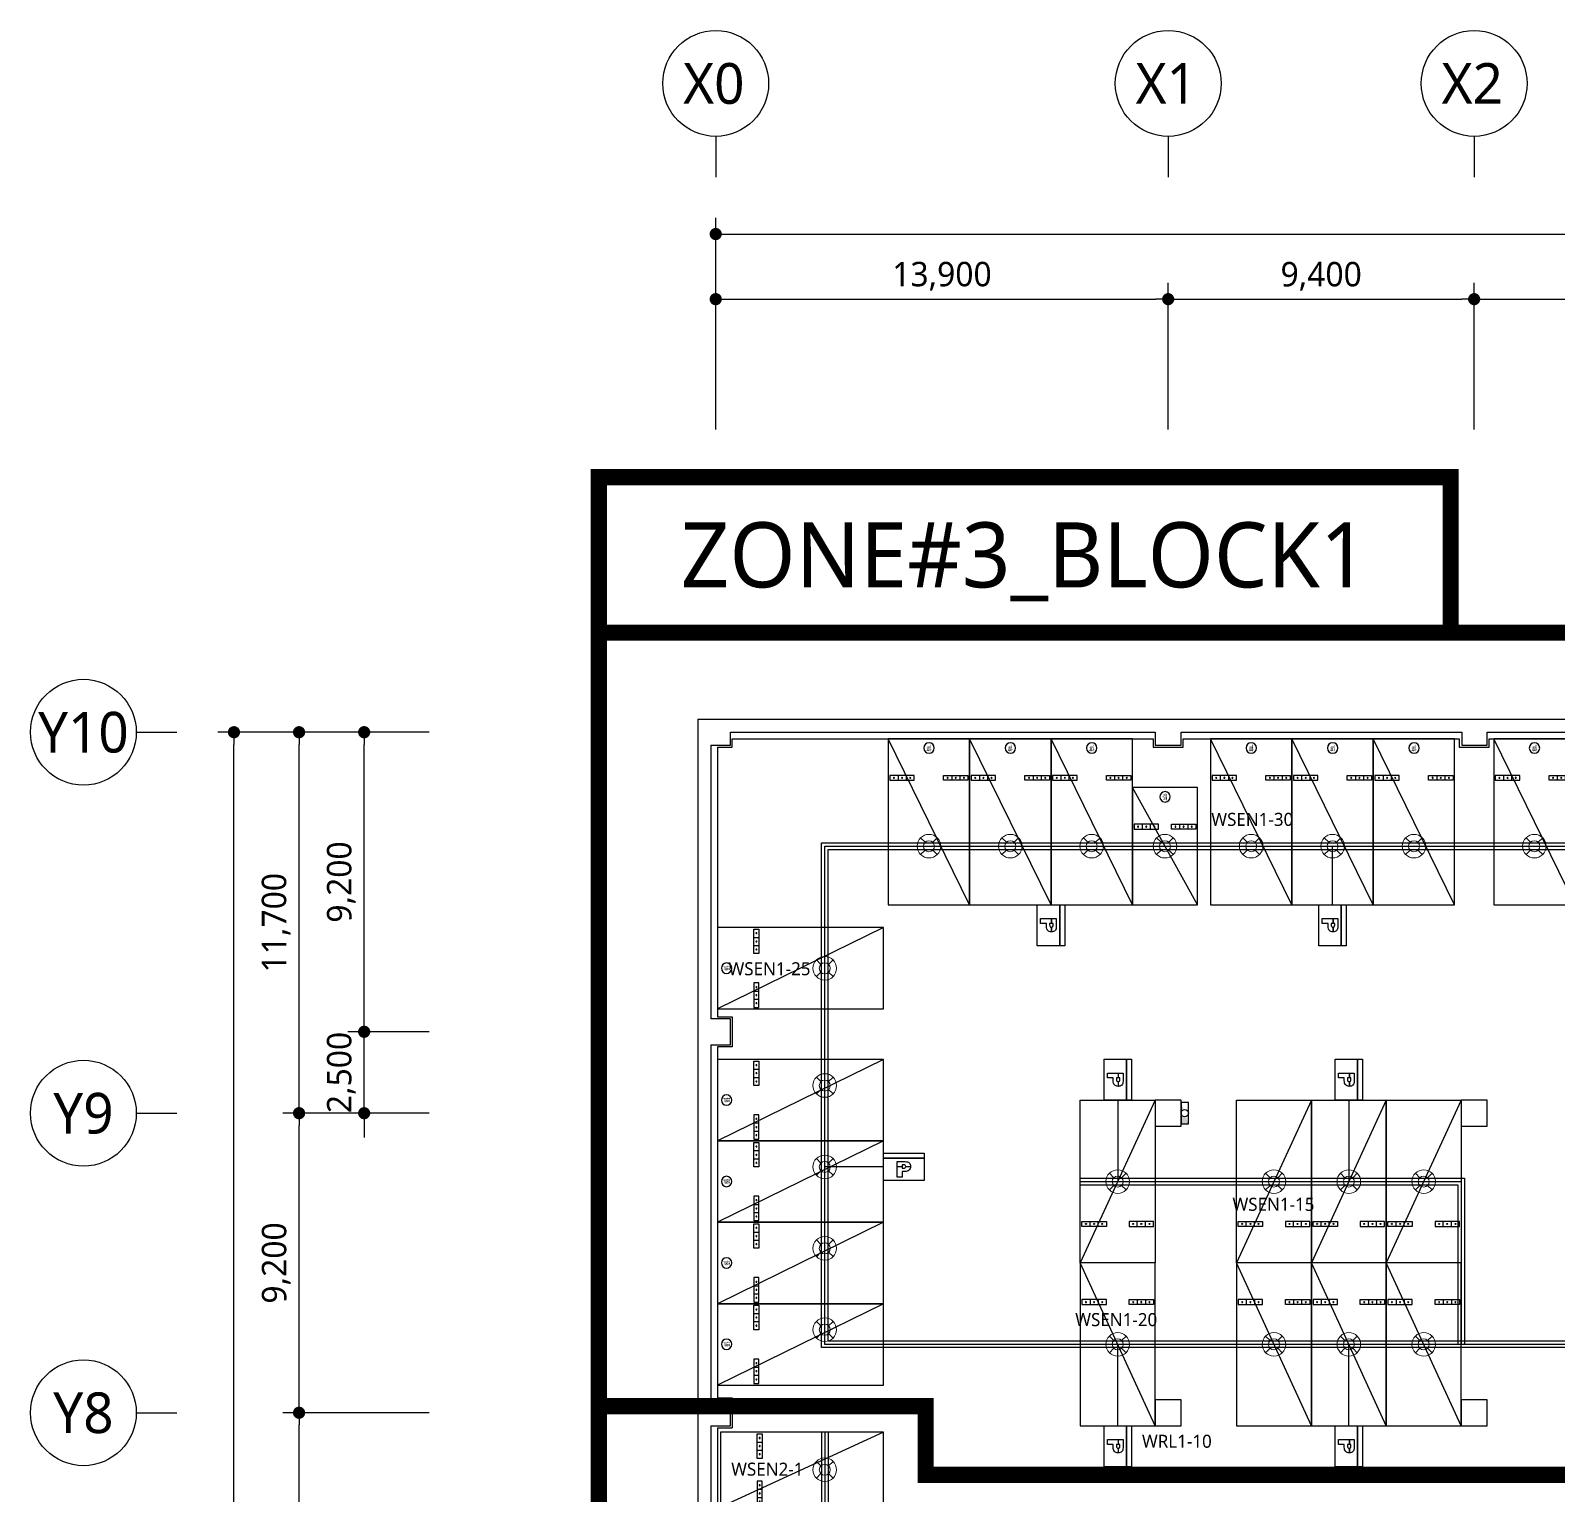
# Model space of a CAD drawing. Header units: millimetres. Extents: x -38475 to 94728, y -31127 to 90245.
# Drawn here: x -38475 to 8404, y 45316 to 90245 of the extents above; entities that cross this region are included whole.
import ezdxf
from ezdxf.enums import TextEntityAlignment as Align

# ---------------------------------------------------------------- set-up
doc = ezdxf.new("R2010")
doc.units = ezdxf.units.MM
doc.linetypes.add('AUDIT_D_080121100638-0', pattern=[0])
doc.linetypes.add('HIDDEN', pattern=[9.524999999999995, 6.349999999999998, -3.174999999999998])
for name, color, linetype in [('e-plan', 9, 'Continuous'), ('E-TEXT', 6, 'Continuous'), ('구역', 5, 'Continuous'), ('레이스웨이', 3, 'Continuous'), ('만공차등', 6, 'Continuous'), ('유도배선', 6, 'Continuous')]:
    doc.layers.add(name, color=color, linetype=linetype)
doc.layers.add('초음파센서', color=1, linetype='AUDIT_D_080121100638-0', lineweight=13)
doc.styles.add('1', font='malgun_0.ttf')
doc.styles.add('USUN', font='malgun_0.ttf')
doc.styles.add('xr_plan$0$신화문자', font='malgun_0.ttf', dxfattribs={"width": 0.9})

# ---------------------------------------------------------------- blocks, each defined once
blk = doc.blocks.new('_Dot')
at = {"layer": 'e-plan', "linetype": 'ByBlock', "lineweight": -2}
blk.add_line((-0.5, 0), (-1, 0), dxfattribs=at)
at = {"layer": 'e-plan', "linetype": 'ByBlock', "const_width": 0.5}
blk.add_lwpolyline([(-0.25, 0, 1), (0.25, 0, 1)], format="xyb", close=True, dxfattribs=at)
blk = doc.blocks.new('xr_plan$0$직각주차')
at = {"layer": 'e-plan'}
for p, q in [((2300, 5000), (0, 0)), ((0, 0), (0, 5000)), ((0, 5000), (2300, 5000)), ((2300, 5000), (2300, 0)), ((300.0000000102318, 1125.000000008026), (300.0000000102318, 1275.0000000113)), ((550.0000000156887, 1125.000000008026), (550.0000000156887, 1275.0000000113)), ((1750.000000041882, 1125.000000008026), (1750.000000041882, 1275.0000000113)), ((2000.000000047339, 1125.000000008026), (2000.000000047339, 1275.0000000113)), ((2300, 0), (0, 0))]:
    blk.add_line(p, q, dxfattribs=at)
for points in [[(800.0000000211458, 1275.0000000113), (800.0000000211458, 1125.000000008026), (50.00000000477485, 1125.000000008026), (50.00000000477485, 1275.0000000113)], [(2250.000000052796, 1125.000000008026), (2250.000000052796, 1275.0000000113), (1500.000000036425, 1275.0000000113), (1500.000000036425, 1125.000000008026)]]:
    blk.add_lwpolyline(points, close=True, dxfattribs=at)
for centre in [(175.0000000075033, 1200.000000009663), (425.0000000129602, 1200.000000009663), (675.0000000184173, 1200.000000009663), (1625.000000039154, 1200.000000009663), (1875.000000044611, 1200.000000009663), (2125.000000050068, 1200.000000009663)]:
    blk.add_circle(centre, 15.00000000032741, dxfattribs=at)
blk = doc.blocks.new('xr_plan$0$확장형주차')
at = {"layer": 'e-plan', "linetype": 'Continuous'}
blk.add_line((2500, 5100), (0, 0), dxfattribs=at)
at = {"layer": 'e-plan'}
for p, q in [((0, 0), (0, 5100)), ((0, 5100), (2500, 5100)), ((2500, 5100), (2500, 0)), ((300.0000000102318, 1125.000000008026), (300.0000000102318, 1275.0000000113)), ((550.0000000156887, 1125.000000008026), (550.0000000156887, 1275.0000000113)), ((1950.000000041882, 1125.000000008026), (1950.000000041882, 1275.0000000113)), ((2200.000000047339, 1125.000000008026), (2200.000000047339, 1275.0000000113)), ((2500, 0), (0, 0))]:
    blk.add_line(p, q, dxfattribs=at)
for points in [[(800.0000000211458, 1275.0000000113), (800.0000000211458, 1125.000000008026), (50.00000000477485, 1125.000000008026), (50.00000000477485, 1275.0000000113)], [(2450.000000052796, 1125.000000008026), (2450.000000052796, 1275.0000000113), (1700.000000036425, 1275.0000000113), (1700.000000036425, 1125.000000008026)]]:
    blk.add_lwpolyline(points, close=True, dxfattribs=at)
for centre, radius in [((175.0000000075033, 1200.000000009663), 15.00000000032741), ((425.0000000129602, 1200.000000009663), 15.00000000032741), ((675.0000000184173, 1200.000000009663), 15.00000000032741), ((1825.000000039153, 1200.000000009663), 15.00000000032741), ((2075.000000044611, 1200.000000009663), 15.00000000032741), ((2325.000000050068, 1200.000000009663), 15.00000000032741), ((1252.743302494912, 284.6067593291877), 160)]:
    blk.add_circle(centre, radius, dxfattribs=at)
at = {"layer": 'e-plan', "style": 'xr_plan$0$신화문자', "width": 0.8}
blk.add_text('확', height=160, dxfattribs=at).set_placement((1252.743302494912, 284.6067593291877), align=Align.MIDDLE_CENTER)
blk = doc.blocks.new('xr_plan$0$경형직각주차')
at = {"layer": 'e-plan', "linetype": 'Continuous'}
blk.add_line((2000, 3600), (0, 0), dxfattribs=at)
at = {"layer": 'e-plan'}
for p, q in [((0, 0), (0, 3600)), ((0, 3600), (2000, 3600)), ((2000, 3600), (2000, 0)), ((300.0000000102318, 1125.000000008026), (300.0000000102318, 1275.0000000113)), ((550.0000000156887, 1125.000000008026), (550.0000000156887, 1275.0000000113)), ((1450.000000041882, 1125.000000008026), (1450.000000041882, 1275.0000000113)), ((1700.000000047339, 1125.000000008026), (1700.000000047339, 1275.0000000113)), ((2000, 0), (0, 0))]:
    blk.add_line(p, q, dxfattribs=at)
for points in [[(800.0000000211458, 1275.0000000113), (800.0000000211458, 1125.000000008026), (50.00000000477485, 1125.000000008026), (50.00000000477485, 1275.0000000113)], [(1950.000000052796, 1125.000000008026), (1950.000000052796, 1275.0000000113), (1200.000000036425, 1275.0000000113), (1200.000000036425, 1125.000000008026)]]:
    blk.add_lwpolyline(points, close=True, dxfattribs=at)
for centre, radius in [((175.0000000075033, 1200.000000009663), 15.00000000032741), ((425.0000000129602, 1200.000000009663), 15.00000000032741), ((675.0000000184173, 1200.000000009663), 15.00000000032741), ((1325.000000039153, 1200.000000009663), 15.00000000032741), ((1575.00000004461, 1200.000000009663), 15.00000000032741), ((1825.000000050067, 1200.000000009663), 15.00000000032741), ((1002.743302494912, 284.6067593291877), 160)]:
    blk.add_circle(centre, radius, dxfattribs=at)
at = {"layer": 'e-plan', "style": 'xr_plan$0$신화문자', "width": 0.8}
blk.add_text('경', height=160, dxfattribs=at).set_placement((1002.743302494912, 284.6067593291877), align=Align.MIDDLE_CENTER)
blk = doc.blocks.new('주열')
at = {"layer": 'e-plan'}
blk.add_line((0, -6.5), (0, -11.5), dxfattribs=at)
blk.add_circle((0, 0), 6.5, dxfattribs=at)
at = {"layer": 'e-plan', "style": 'USUN'}
blk.add_attdef('주열', text='', height=5, dxfattribs=at).set_placement((0, 0), align=Align.MIDDLE_CENTER)
blk = doc.blocks.new('Xref-지하2층')
at = {"layer": 'e-plan', "linetype": 'Continuous'}
h = blk.add_hatch(color=256, dxfattribs=at)
edge = h.paths.add_edge_path()
edge.add_line((400, 68570.00000001205), (620, 68570.00000001205))
edge.add_line((620, 68570.00000001205), (544.785054261949, 68795.64483722701))
edge.add_arc((510, 68900.00000001205), 110, -251.56505117707923, -71.56505117707741, ccw=False)
edge.add_line((475.2149457377382, 69004.35516279802), (400.0000000000291, 69230.00000001199))
edge.add_line((400, 69230.00000001205), (400, 68570.00000001205))
at = {"layer": 'e-plan'}
for p, q in [((-13899.99999999302, 98900.00000000373), (-13899.99999999302, 97650.00000000373)), ((7.450580596923828e-09, 98900.00000000373), (7.450580596923828e-09, 97650.00000000373)), ((9400.000000007458, 98900.00000000373), (9400.000000007458, 97650.00000000373)), ((-13900, 89900), (-13900, 96400)), ((-13525, 95900), (95125, 95900)), ((-13900, 89900), (-13900, 94400)), ((0, 89900), (0, 94400)), ((0, 89900), (0, 94400)), ((9400.000000000007, 89900), (9400.000000000007, 94400)), ((9400.00000004378, 89900, 6.81180736768335e-09), (9400.00000004378, 94400, 6.81180736768335e-09)), ((-13525, 93900), (-375, 93900)), ((375, 93900), (9025.000000000007, 93900)), ((9775.00000004378, 93900, 6.81180736768335e-09), (17025.00000004378, 93900, 6.81180736768335e-09)), ((-14450, 81000.00000000006), (-14450, -7897.260273972468)), ((-22700, 80600), (-29200, 80600)), ((-28700.00000000002, -11025), (-28700, 80225)), ((-22700, 80600), (-27200, 80600)), ((-26700, 69275), (-26700, 80225)), ((-22700, 80600), (-25200, 80600)), ((-24700, 71775), (-24700, 80225)), ((-14050, 80200.00000001205), (-14050, 71799.99999999983)), ((-14050, 80200.00000001205), (-13450, 80200.00000001205)), ((-13450, 80200.00000001205), (-13450, 80600.00000001205)), ((-400, 80600.00000001205), (-400, 80201.0158205927)), ((-400, 80201.0158205927), (400, 80201.01582058036)), ((400, 80201.01582058036), (400, 80600.00000000006)), ((-24700, 71775), (-24700, 72150)), ((-22700, 71400), (-25200, 71400)), ((-22700, 71400), (-25200, 71400)), ((-24700, 68900), (-24700, 71400)), ((-14050, 70999.99999999983), (-14050, 60100.00000000006)), ((-22700, 68900), (-27200, 68900)), ((-22700, 68900), (-27200, 68900)), ((-26700, 60075), (-26700, 68525)), ((-22700, 68900), (-25200, 68900)), ((-24700, 68525), (-24700, 68150)), ((-22700, 59700), (-27200, 59700)), ((-22700, 59700), (-27200, 59700)), ((-26700, 52075), (-26700, 59325)), ((-14050, 59300.00000000006), (-14050, 52100.00000000006))]:
    blk.add_line(p, q, dxfattribs=at)
at = {"layer": 'e-plan', "linetype": 'Continuous'}
for p, q in [((-14450, 81000.00000000006), (96100, 81000.00000000006)), ((-13450, 80600.00000001205), (-400, 80600.00000001205)), ((-13390, 80400.00000000006), (-460, 80400.00000001205)), ((-13390, 80139.99999999983), (-13390, 80400.00000000006)), ((-460, 80400.00000001205), (-460, 80141.0158205927)), ((460, 80400.00000001292), (8939.99999998889, 80400.00000002078)), ((460, 80141.0158205927), (460, 80400.00000001292)), ((8939.99999998889, 80400.00000002078), (8939.99999998889, 80140.00000000006)), ((9859.999999988882, 80400.00000002165), (16990, 80400.00000002823)), ((9859.999999988882, 80140.00000000006), (9859.999999988882, 80400.00000002165)), ((-13850, 80139.99999999983), (-13850, 71859.99999999985)), ((-13850, 80139.99999999983), (-13390, 80139.99999999983)), ((-460, 80141.0158205927), (460, 80141.0158205927)), ((8939.99999998889, 80140.00000000006), (9859.999999988882, 80140.00000000006)), ((-13850, 71859.99999999985), (-13390.00000000012, 71859.99999999985)), ((-13390.00000000012, 71859.99999999985), (-13390.00000000012, 70940.00000000009)), ((-13850, 70940.00000000009), (-13850, 60160.00000000006)), ((-13390.00000000012, 70940.00000000009), (-13850, 70940.00000000009)), ((400, 69230.00000001205), (400, 68570.00000001205)), ((620, 69230.00000001205), (400, 69230.00000001205)), ((620, 68570.00000001205), (620, 69230.00000001205)), ((400, 68570.00000001205), (620, 68570.00000001205)), ((-13850, 60160.00000000006), (-13390, 60160.00000000006)), ((-13390, 60160.00000000006), (-13390, 59240.00000000006)), ((-13850, 59240.00000000006), (-13850, 52160.00000000006)), ((-13850, 59240.00000000006), (-13390, 59240.00000000006))]:
    blk.add_line(p, q, dxfattribs=at)
at = {"layer": 'e-plan'}
for points in [[(400, 80600.00000000006), (9020, 80600.00000000006), (9020, 80200.00000001205), (9800.000000000466, 80200.00000002427), (9800.000000000466, 80600.00000000006), (17050, 80600.00000000006)], [(-14050, 70999.99999999983), (-13450.00000000006, 71000.00000001182), (-13450.00000000012, 71800.00000001182), (-14050.00000000006, 71799.99999999983)], [(-14050, 59300.00000000006), (-13450, 59300.00000000006), (-13450, 60100.00000000006), (-14050, 60100.00000000006)]]:
    blk.add_lwpolyline(points, dxfattribs=at)
for points in [[(-400, 68500.00000001205), (400, 68500.00000001205), (400, 69300.00000001205), (-400, 69300.00000001205)], [(9000, 68500.00000001205), (9800, 68500.00000001205), (9800, 69300.00000001205), (9000, 69300.00000001205)], [(-400, 59300.00000000006), (400, 59300.00000000006), (400, 60100.00000000006), (-400, 60100.00000000006)], [(9000, 59300.00000000006), (9800, 59300.00000000006), (9800, 60100.00000000006), (9000, 60100.00000000006)]]:
    blk.add_lwpolyline(points, close=True, dxfattribs=at)
for centre in [(-13899.99999999302, 100525.0000000037), (7.450580596923828e-09, 100525.0000000037), (9400.000000007458, 100525.0000000037)]:
    blk.add_circle(centre, 1625, dxfattribs=at)
at = {"layer": 'e-plan', "linetype": 'Continuous'}
blk.add_circle((510, 68900.00000001205), 110, dxfattribs=at)
at = {"layer": 'e-plan', "xscale": 375, "yscale": 375, "zscale": 375}
for p, rotation in [((-13900, 95900), 180), ((-13900, 93900), 180), ((0, 93900), 180), ((9400.00000004378, 93900, 6.81180736768335e-09), 180), ((-28700, 80600), 90), ((-26700, 80600), 90), ((-24700, 80600), 90), ((-24700, 71400), 270), ((-24700, 71400), 270), ((-26700, 68900), 270), ((-26700, 68900), 90), ((-24700, 68900), 90), ((-26700, 59700), 270), ((-26700, 59700), 90)]:
    blk.add_blockref('_Dot', p, dxfattribs=dict(at, rotation=rotation))
for p in [(0, 93900), (9400.000000000007, 93900)]:
    blk.add_blockref('_Dot', p, dxfattribs=at)
at = {"layer": 'e-plan', "linetype": 'Continuous'}
ref = blk.add_blockref('주열', (-33325, 80600), dxfattribs=dict(at, xscale=250, yscale=250, zscale=250, rotation=90))
ref.add_attrib('주열', 'Y10', dxfattribs={"height": 1250, "style": 'USUN'}).set_placement((-33325, 80600, -2.811222088250271e-09), align=Align.MIDDLE_CENTER)
at = {"layer": 'e-plan', "linetype": 'Continuous', "xscale": -1}
for name, p, rotation in [('xr_plan$0$확장형주차', (-8600.000000000815, 80400.00000000378), 180), ('xr_plan$0$확장형주차', (-6100.000000000815, 80400.00000000378), 180), ('xr_plan$0$확장형주차', (-3600.000000000815, 80400.00000000378), 180), ('xr_plan$0$확장형주차', (1299.999999999185, 80400.00000000378), 180), ('xr_plan$0$확장형주차', (3799.999999999185, 80400.00000000378), 180), ('xr_plan$0$확장형주차', (6299.999999999185, 80400.00000000378), 180), ('xr_plan$0$확장형주차', (9999.999999998254, 80400.00000000378), 180), ('xr_plan$0$경형직각주차', (-1100.000000000815, 78900.00000000378), 180), ('xr_plan$0$확장형주차', (-13850, 72100.00000000378), 270), ('xr_plan$0$확장형주차', (-13850, 68050.00000000006), 270), ('xr_plan$0$확장형주차', (-13850, 65550.00000000006), 270), ('xr_plan$0$확장형주차', (-13850, 63050.00000000006), 270), ('xr_plan$0$직각주차', (-2700, 64299.99999999447), 180), ('xr_plan$0$직각주차', (2100, 64300.00000000006), 180), ('xr_plan$0$직각주차', (4400, 64300.00000000006), 180), ('xr_plan$0$직각주차', (6700, 64300.00000000006), 180), ('xr_plan$0$확장형주차', (-13850, 60550.00000000006), 270), ('xr_plan$0$직각주차', (-13750, 56800.00000000006), 270)]:
    blk.add_blockref(name, p, dxfattribs=dict(at, rotation=rotation))
at = {"layer": 'e-plan', "linetype": 'Continuous'}
ref = blk.add_blockref('주열', (-33325, 68900), dxfattribs=dict(at, xscale=250, yscale=250, zscale=250, rotation=90))
ref.add_attrib('주열', 'Y9', dxfattribs={"height": 1250, "style": 'USUN'}).set_placement((-33325, 68900), align=Align.MIDDLE_CENTER)
for p in [(-2700, 64300.00000000658), (2100, 64300.00000000006), (4400, 64300.00000000006), (6700, 64300.00000000006)]:
    blk.add_blockref('xr_plan$0$직각주차', p, dxfattribs=at)
ref = blk.add_blockref('주열', (-33325, 59700), dxfattribs=dict(at, xscale=250, yscale=250, zscale=250, rotation=90))
ref.add_attrib('주열', 'Y8', dxfattribs={"height": 1250, "style": 'USUN'}).set_placement((-33325, 59700), align=Align.MIDDLE_CENTER)
at = {"layer": 'e-plan', "style": 'USUN'}
for s, p in [('X0', (-14901.61345107997, 99900.00000000373)), ('X1', (-1001.613451079509, 99900.00000000373, 2.919346014721435e-09)), ('X2', (8398.38654892049, 99900.00000000373, 3.405903683841675e-09))]:
    blk.add_text(s, height=1250, dxfattribs=at).set_placement(p)
at = {"layer": 'e-plan', "char_height": 750, "attachment_point": 5, "style": 'USUN'}
for s, insert in [('\\A1;13,900', (-6950, 94602.7004076087)), ('\\A1;9,400', (4700, 94600.40760869568))]:
    blk.add_mtext(s, dxfattribs=dict(at, insert=insert))
at = {"layer": 'e-plan', "char_height": 750, "attachment_point": 5, "rotation": 90, "style": 'USUN'}
for s, insert in [('\\A1;9,200', (-25400.40760869567, 76000)), ('\\A1;11,700', (-27402.70040760871, 74750)), ('\\A1;2,500', (-25400.40760869567, 70150)), ('\\A1;9,200', (-27400.40760869566, 64300))]:
    blk.add_mtext(s, dxfattribs=dict(at, insert=insert))
blk = doc.blocks.new('A$C61602750')
at = {"layer": 'e-plan'}
blk.add_blockref('Xref-지하2층', (-3525.000000000218, -11905.00000004651), dxfattribs=at)
blk = doc.blocks.new('센서')
at = {"layer": '초음파센서'}
for p, q in [((-256.1917501480202, 255.872396394494), (-119.5570773269283, 119.4077249351831)), ((119.4048484532395, 119.5564764195151), (255.8695194955799, 256.1911495039822)), ((-255.8729968793341, -256.188874524436), (-119.4083258403116, -119.5542014399543)), ((119.5535999427084, -119.4054499556369), (256.1882727624034, -255.8701214149478))]:
    blk.add_line(p, q, dxfattribs=at)
for major_axis, ratio, start_param, end_param in [((-6.1103e-12, 362.0820671227044), 0.999999997505104, 2.801804347482335, 9.08498965466192), ((-0.3386371830511741, 168.9712919898011), 0.999999997519907, 2.862310370331366, 9.145495677510953)]:
    blk.add_ellipse((-0.001738692924845964, 0.001137489773100242), major_axis=major_axis, ratio=ratio, start_param=start_param, end_param=end_param, dxfattribs=at)
blk = doc.blocks.new('만공차등')
at = {"layer": '만공차등', "color": 2}
for p, q in [((256.2185382738709, 772.8010282704608), (1281.100729055703, 772.8010280201212)), ((256.2185383155941, 85.86725710276512), (256.2185383155941, 772.8010282704608)), ((1281.100729055703, 772.8010280201212), (1281.100729055703, 85.86725685242563)), ((1281.100729139149, 646.829827308096), (256.2185382738709, 646.8298275569452)), ((256.2185383155941, 646.8298275569452), (1281.100729097426, 646.829827308096)), ((602.031856457889, 441.6744232246652), (723.9221712127327, 441.6744232246652)), ((602.031856457889, 436.4904232243076), (723.9221712127327, 436.4904232243076)), ((817.0652129247784, 441.6744232246652), (935.2874125763774, 441.6744232246652)), ((817.1001742288469, 436.4904232243076), (935.2049708619713, 436.4904232243076)), ((1281.100729183853, 85.86725685391573), (256.2185383155941, 85.86725710276512))]:
    blk.add_line(p, q, dxfattribs=at)
for points in [[(602.031856457889, 562.7124996656552), (602.031856457889, 562.7124996656552), (803.7536301061511, 562.7124996656552), (803.7536301061511, 562.7124996656552)], [(602.031856457889, 441.6744232246652), (602.031856457889, 509.1963368171826), (602.031856457889, 562.7124996656552), (602.031856457889, 562.7124996656552)], [(602.031856457889, 169.9845844337716), (602.031856457889, 169.9845844337716), (602.031856457889, 321.6594377497211), (602.031856457889, 436.4904232243076)], [(758.4800846263765, 482.8810407707466), (758.4800846263765, 482.8810407707466), (723.9221712127327, 482.8810407707466), (723.9221712127327, 482.8810407707466)], [(723.9221712127327, 482.8810407707466), (723.9221712127327, 482.8810407707466), (723.9221712127327, 462.6767240667716), (723.9221712127327, 441.6744232246652)], [(723.9221712127327, 436.4904232243076), (723.9221712127327, 415.4870259771124), (723.9221712127327, 395.2807486290112), (723.9221712127327, 395.2807486290112)], [(723.9221712127327, 395.2807486290112), (723.9221712127327, 395.2807486290112), (753.6580501928923, 395.2807486290112), (753.6580501928923, 395.2807486290112)], [(753.6580501928923, 395.2807486290112), (777.0538468733431, 395.2807486290112), (793.4844827100633, 399.3437591219321), (802.9499577000737, 407.4697801047936)], [(804.8251933142542, 470.0222822928799), (796.6098753944037, 478.5947879457847), (781.1615058347583, 482.8810407707466), (758.4800846263765, 482.8810407707466)], [(802.9499577000737, 407.4697801047936), (811.8650966987013, 415.1233428293838), (816.5818355426192, 424.796890536882), (817.1001742288469, 436.4904232243076)], [(803.7536301061511, 562.7124996656552), (847.6877215787767, 562.7124996656552), (880.5936417147517, 552.2647584015502), (902.4713905140757, 531.3692758718505)], [(817.0652129247784, 441.6744232246652), (816.4464652046561, 452.7038494760168), (812.3664586707947, 462.1531358310952), (804.8251933142542, 470.0222822928799)], [(935.2049708619713, 436.4904232243076), (934.1114401951432, 399.5476529339328), (922.2179804757236, 370.4520221063867), (899.5245917007327, 349.2035307446495)], [(723.9221712127327, 169.9845844337716), (723.9221712127327, 169.9845844337716), (602.031856457889, 169.9845844337716), (602.031856457889, 169.9845844337716)], [(790.3590900227427, 315.7171805361286), (790.3590900227427, 315.7171805361286), (723.9221712127327, 315.7171805361286), (723.9221712127327, 315.7171805361286)], [(723.9221712127327, 315.7171805361286), (723.9221712127327, 315.7171805361286), (723.9221712127327, 169.9845844337716), (723.9221712127327, 169.9845844337716)], [(899.5245917007327, 349.2035307446495), (875.6823103532195, 326.8792972723022), (839.2938097938893, 315.7171805361286), (790.3590900227427, 315.7171805361286)]]:
    blk.add_open_spline(points, degree=3, dxfattribs=at)
blk.add_open_spline([(902.4713905140757, 531.3692758718505), (924.3491393193602, 510.4737933421508), (935.2880137220025, 480.7379143590106), (935.2880137220025, 442.1616389194503), (935.2880137220025, 441.9990880915897), (935.2878133371472, 441.8366828614843), (935.2874125763774, 441.6744232246652)], degree=3, knots=[0.498977130304911, 0.498977130304911, 0.498977130304911, 0.498977130304911, 0.997954260609822, 0.997954260609822, 0.997954260609822, 1, 1, 1, 1], dxfattribs=at)

msp = doc.modelspace()

# ---------------------------------------------------------------- linework, layer by layer
at = {"layer": '구역', "color": 7, "linetype": 'HIDDEN', "ltscale": 2, "const_width": 500}
for points in [[(-21020.10272617388, 76532.34722859977), (5153.843918152794, 76532.34722859977), (5153.843918152794, 71751.82356122794), (-21020.10272617388, 71751.82356122794)], [(-21020.10272617388, 71751.82356122794), (-21020.10272617388, 47997.73678019637), (-10974.65036977531, 47997.73678019637), (-10974.65036977531, 45891.13562621566), (54847.65729234082, 45891.13562621566), (54847.65729234082, 71751.82356122794)]]:
    msp.add_lwpolyline(points, close=True, dxfattribs=at)
msp.add_lwpolyline([(37000.69582262845, 45891.13562621566), (37000.69582262839, 12895.11130106886), (-10238.1525708533, 12895.11130106886), (-10238.1525708533, 15752.64889285428), (-21020.10272617382, 15752.64889285428), (-21020.10272617382, 47997.73678019637)], dxfattribs=at)
at = {"layer": '레이스웨이'}
for points in [[(51875, 49794.99999995335), (-14175.00000000017, 49794.99999995335), (-14175.00000000017, 65294.99999995716), (13474.99999999802, 65294.99999995716)], [(51875, 49994.99999995335), (-13975.00000000017, 49994.99999995335), (-13975.00000000017, 65094.99999995716), (13474.99999999802, 65094.99999995716)], [(-6225.000000000175, 54994.99999995995), (5574.999999999767, 54994.99999995338), (5574.999999999767, 49894.99999995343)], [(-6225.000000000291, 54794.99999995995), (5374.999999999767, 54794.99999995349), (5374.999999999767, 49894.99999995343)], [(-14174.99826130725, 47194.99999995343), (-14174.99826130719, 16794.99999994505), (36474.99999999977, 16794.99999994505)], [(-13974.99826130725, 47194.99999995343), (-13974.99826130719, 16994.99999994505), (36474.99999999977, 16994.99999994505)]]:
    msp.add_lwpolyline(points, dxfattribs=at)
at = {"layer": '만공차등', "color": 4, "linetype": 'Continuous', "ltscale": 2}
for points in [[(-7125.000000306871, 63394.9999999571), (-7125.000000307511, 65194.99999995716)], [(1524.999999693129, 63394.9999999571), (1524.999999692489, 65194.99999995716)], [(-5075.000000000233, 57394.99999995995), (-5074.99999999936, 54894.99999995931)], [(2024.999999999767, 57394.99999995343), (2025.000000000698, 54894.99999995535)], [(-12275.00000000023, 55344.99999964761), (-14075.00000000017, 55344.99999964696)], [(-5075.000000306056, 47394.99999994779), (-5075.000000306987, 49894.99999995335)], [(2024.999999693944, 47394.99999995338), (2024.999999693013, 49894.99999995335)]]:
    msp.add_lwpolyline(points, dxfattribs=at)
at = {"layer": '유도배선'}
for points in [[(51875, 49894.99999995335), (-14075.00000000017, 49894.99999995335), (-14075.00000000017, 65194.99999995716), (13474.99999999802, 65194.99999995716)], [(-6225.000000000233, 54894.99999995995), (5474.999999999767, 54894.99999995343), (5474.999999999767, 49894.99999995343)], [(-14074.99826130725, 47194.99999995343), (-14074.99826130719, 16894.99999994505), (36474.99999999977, 16894.99999994505)]]:
    msp.add_lwpolyline(points, dxfattribs=at)

# ---------------------------------------------------------------- block references
at = {"layer": 'e-plan'}
msp.add_blockref('A$C61602750', (0, 0), dxfattribs=at)
at = {"layer": '만공차등', "xscale": 1.226069819647817, "yscale": 1.226069819647817, "zscale": 1.226069819647817, "rotation": 270}
for p in [(-7651.393634893466, 63709.14181702019), (998.6063651065342, 63709.14181702019), (-5601.39363458578, 58965.71893978404), (1498.606365414278, 58965.71893977752), (-5601.393634892651, 47709.14181701088), (1498.606365107349, 47709.14181701647)]:
    msp.add_blockref('만공차등', p, dxfattribs=at)
at = {"layer": '만공차등', "xscale": 1.226069819647817, "yscale": 1.226069819647817, "zscale": 1.226069819647817}
msp.add_blockref('만공차등', (-12589.14181706321, 54818.60636506102), dxfattribs=at)
at = {"layer": '초음파센서'}
for p in [(-10874.99826130812, 65194.99886246739), (-8374.998261308123, 65194.99886246739), (-5874.998261308123, 65194.99886246739), (-3624.998261308123, 65194.99886246739), (-974.9982613081229, 65194.99886246739), (1525.001738691877, 65194.99886246739), (4025.001738691877, 65194.99886246739), (7725.001738690946, 65194.99886246739), (-14074.99826130725, 61444.9988625102), (-14074.99826130725, 57844.99886250647), (-14074.99826130725, 55344.99886250647), (-5074.998261307308, 54894.99886245807), (-274.998261307308, 54894.99886246366), (2025.001738692692, 54894.99886246366), (4325.001738692692, 54894.99886246366), (-14074.99826130725, 52844.99886250647), (-14074.99826130725, 50344.99886250647), (-5074.998261307308, 49894.99886245807), (-274.998261307308, 49894.99886246366), (2025.001738692692, 49894.99886246366), (4325.001738692692, 49894.99886246366), (-14074.99826130725, 46044.99886250647)]:
    msp.add_blockref('센서', p, dxfattribs=at)

# ---------------------------------------------------------------- texts
at = {"layer": 'E-TEXT', "style": '1'}
for s, p in [('WSEN1-30', (-941.4973216098733, 66018.90485312842)), ('WSEN1-25', (-15773.02788009681, 61431.2765762647)), ('WSEN1-15', (-290.6288562768605, 54196.72105408466)), ('WSEN1-20', (-5120.904496126808, 50655.18026835733)), ('WRL1-10', (-3257.926200249232, 46920.42695606948)), ('WSEN2-1', (-15839.91696713027, 46063.0565959501))]:
    msp.add_text(s, height=400, dxfattribs=at).set_placement(p, align=Align.MIDDLE_CENTER)
at = {"layer": '구역', "color": 7, "linetype": 'HIDDEN', "ltscale": 2, "style": '1'}
msp.add_text('ZONE#3_BLOCK1', height=2000, dxfattribs=at).set_placement((-7933.129404010542, 74142.08539491385), align=Align.MIDDLE_CENTER)

doc.saveas('drawing.dxf')
